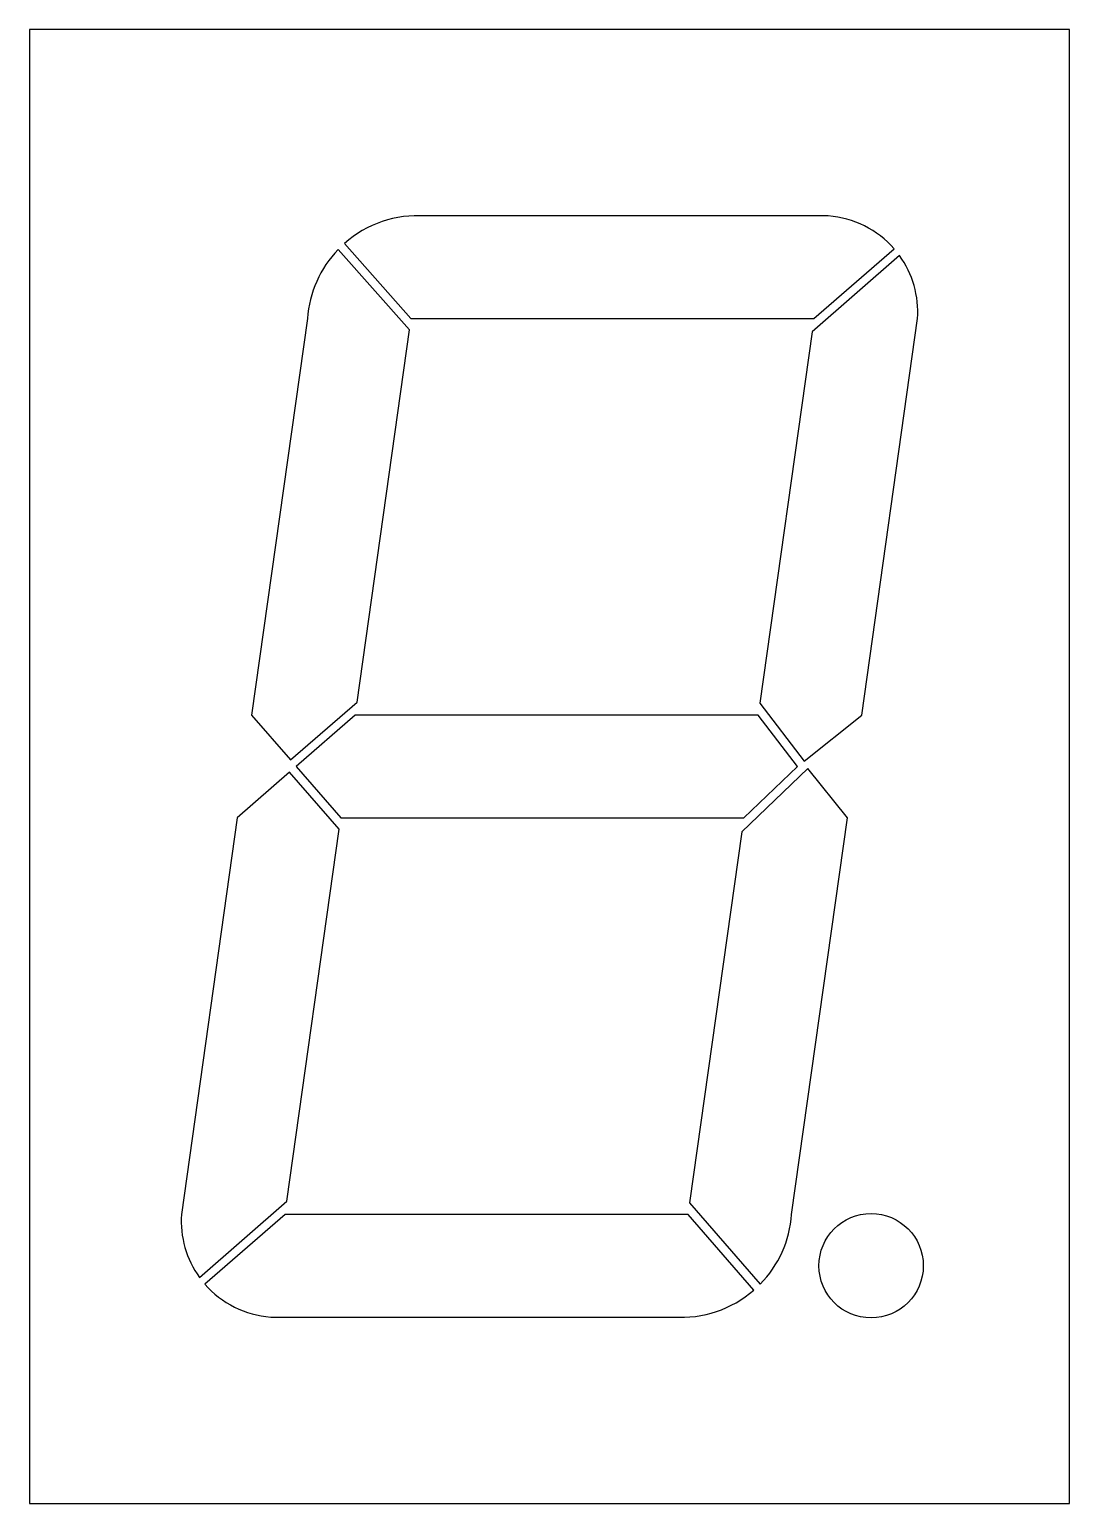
# Model space of a CAD drawing. Header units: millimetres. Extents: x -12 to 12, y -17 to 17.
import ezdxf

# ---------------------------------------------------------------- set-up
doc = ezdxf.new("R2010")
doc.units = ezdxf.units.MM

msp = doc.modelspace()

# ---------------------------------------------------------------- linework, layer by layer
at = {"color": 7, "linetype": 'Continuous', "lineweight": 25}
for p, q in [((-12, 17), (-12, -17)), ((12, 17), (-12, 17)), ((12, -17), (12, 17)), ((6.434, 12.698), (-2.864, 12.698)), ((-3.234, 10.07), (-4.878, 11.926)), ((-4.732, 12.064), (-3.197, 10.331)), ((6.101, 10.331), (7.953, 11.941)), ((8.078, 11.784), (6.059, 10.028)), ((-5.588, 10.331), (-6.873, 1.184)), ((-3.197, 10.331), (6.101, 10.331)), ((7.206, 1.184), (8.491, 10.331)), ((-4.44, 1.486), (-3.234, 10.07)), ((6.059, 10.028), (4.855, 1.463)), ((-5.976, 0.151), (-4.44, 1.486)), ((4.855, 1.463), (5.877, 0.125)), ((-6.873, 1.184), (-5.976, 0.151)), ((-4.483, 1.184), (-5.844, 0)), ((4.815, 1.184), (-4.483, 1.184)), ((5.72, 0), (4.815, 1.184)), ((5.877, 0.125), (7.206, 1.184)), ((-5.844, 0), (-4.815, -1.184)), ((4.483, -1.184), (5.72, 0)), ((-5.996, -0.132), (-7.206, -1.184)), ((-4.852, -1.447), (-5.996, -0.132)), ((5.965, -0.044), (4.438, -1.504)), ((6.873, -1.184), (5.965, -0.044)), ((-7.206, -1.184), (-8.491, -10.331)), ((-4.815, -1.184), (4.483, -1.184)), ((5.588, -10.331), (6.873, -1.184)), ((-6.059, -10.028), (-4.852, -1.447)), ((4.438, -1.504), (3.234, -10.068)), ((-8.078, -11.784), (-6.059, -10.028)), ((3.234, -10.068), (4.862, -11.941)), ((-6.101, -10.331), (-7.953, -11.941)), ((3.197, -10.331), (-6.101, -10.331)), ((4.716, -12.079), (3.197, -10.331)), ((-6.434, -12.698), (2.864, -12.698)), ((-12, -17), (12, -17))]:
    msp.add_line(p, q, dxfattribs=at)
msp.add_circle((7.422, -11.515), 1.204, dxfattribs=at)
for centre, radius, start, end in [((-3.042, 10.153), 2.551, 86, 131.4831), ((6.279, 10.486), 2.218, 41, 86), ((-3.042, 10.153), 2.551, 135.9926, 176), ((6.279, 10.486), 2.218, 356, 35.8105), ((-6.279, -10.486), 2.218, 176, 215.8105), ((3.042, -10.153), 2.551, 315.5097, 356), ((-6.279, -10.486), 2.218, 221, 266), ((3.042, -10.153), 2.551, 266, 311)]:
    msp.add_arc(centre, radius, start, end, dxfattribs=at)

doc.saveas('drawing.dxf')
